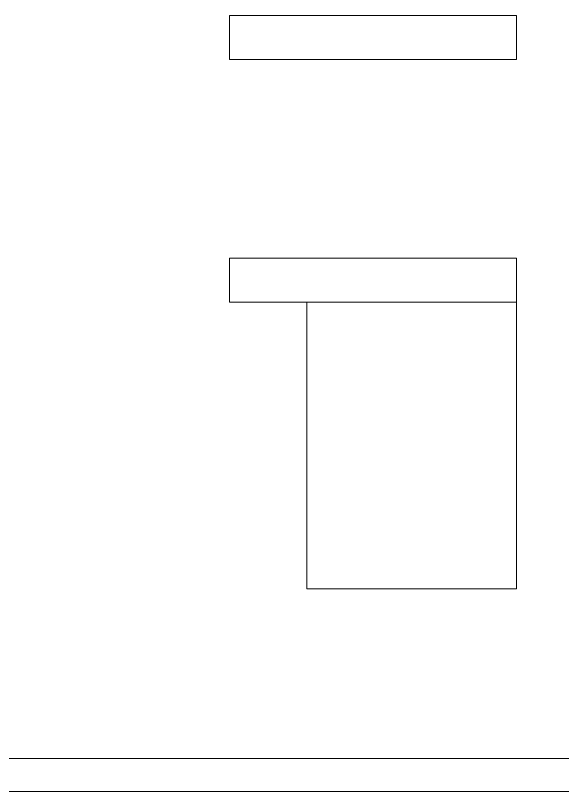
# Model space of a CAD drawing. Header units: millimetres. Extents: x 10569 to 232243, y -25347 to 80743.
# Drawn here: x 84513 to 86992, y 25307 to 28826 of the extents above; entities that cross this region are included whole.
import ezdxf

# ---------------------------------------------------------------- set-up
doc = ezdxf.new("R2010")
doc.units = ezdxf.units.MM
doc.layers.add('A-FLOR', color=192, linetype='Continuous', lineweight=9)
doc.layers.add('A-WALL', color=113, linetype='Continuous', lineweight=20)

msp = doc.modelspace()

# ---------------------------------------------------------------- linework, layer by layer
at = {"layer": 'A-FLOR'}
for p, q in [((86783.29298, 28826.48546), (85483.29298, 28826.48546)), ((85483.29298, 28826.48546), (85483.29298, 28626.48546)), ((86783.29298, 28626.48546), (86783.29298, 28826.48546)), ((85483.29298, 28626.48546), (86783.29298, 28626.48546)), ((86783.29298, 27726.48546), (85483.29298, 27726.48546)), ((85483.29298, 27726.48546), (85483.29298, 27526.48546)), ((86783.29298, 27526.48546), (86783.29298, 27726.48546)), ((86783.29298, 27526.48546), (85483.29298, 27526.48546)), ((85833.29298, 27526.48546), (85833.29298, 26226.48546)), ((86783.29298, 26226.48546), (86783.29298, 27526.48546)), ((85833.29298, 26226.48546), (86783.29298, 26226.48546))]:
    msp.add_line(p, q, dxfattribs=at)
at = {"layer": 'A-WALL'}
for p, q in [((91539.29296, 25457.48547), (80064.29296, 25457.48547)), ((91539.29296, 25307.48547), (80339.29296, 25307.48547))]:
    msp.add_line(p, q, dxfattribs=at)

doc.saveas('drawing.dxf')
